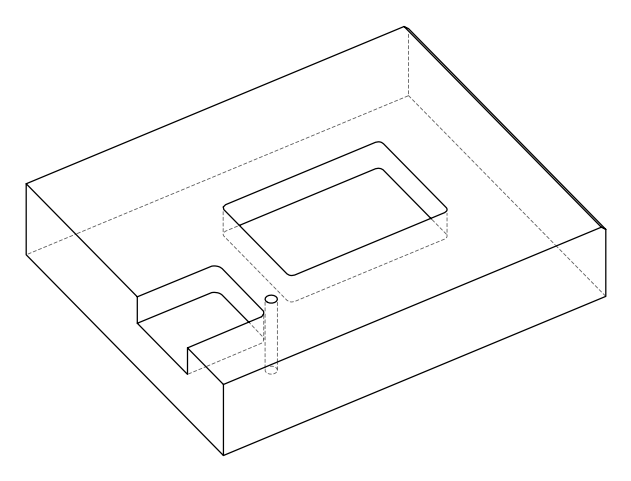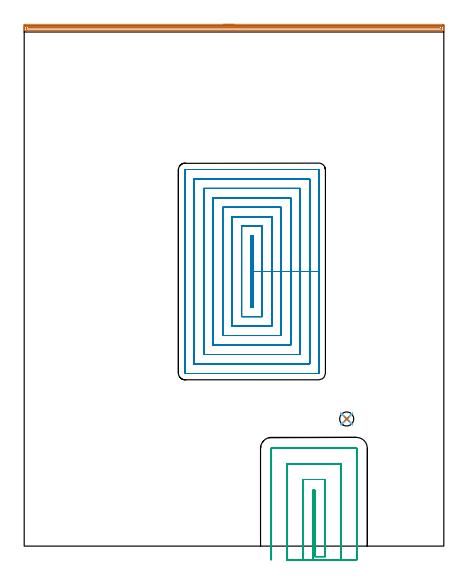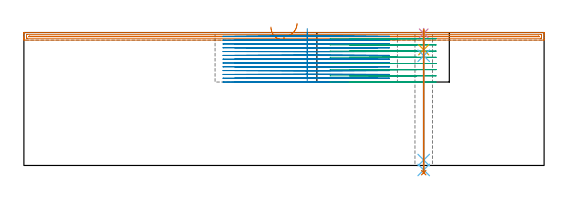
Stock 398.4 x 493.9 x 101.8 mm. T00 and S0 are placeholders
(PLAN: 7 operations, 6 tool changes, 111.9 min)
(1 AREA_MILL | FG_CHAMFER_SURFACE | UGT0205_001 | 9.71 min | 6701 mm3)
(2 MILL_RECTANGULAR_POCKET | POCKET_RECTANGULAR_STRAIGHT | NXT0201_011 | Follow Part, ap 3, ae 75% | 84.17 min | 1087027 mm3)
(3 MILL_SLOT | SLOT_PARTIAL_RECTANGULAR | UGT0201_094 | Follow Part, ap 5, ae 75% | 17.03 min | 394846 mm3)
(4 SPOT_DRILL | STEP1HOLE | NXT0321_9005460120000 | 0.03 min | 63 mm3)
(5 DRILL_BLIND_HOLE_INTO_CENTER | STEP1HOLE | NXT0301_059 | 0.06 min | 730 mm3)
(6 GUN_DRILL_THROUGH_HOLE | STEP1HOLE | UGT0307_005 | 0.5 min | 4789 mm3)
(7 DRILL_TO_ENLARGE_THROUGH_HOLE | STEP1HOLE | UGT0301_268 | 0.44 min | 8774 mm3)
(TOOL UGT0205_001 | Chamfer Mill 20 x 3 x 45 deg. | D20 FL50 Z2)
(TOOL NXT0201_011 | ENDMILL 12mm [2P460-1200-NA 1630] | D12 FL38 Z6)
(TOOL UGT0201_094 | End mill 20 mm | D20 FL38 Z4)
(TOOL NXT0321_9005460120000 | NC Spot Drill, 142deg, 12mm, Carbide, Uncoated | D12 PA142 FL30 Z2)
(TOOL NXT0301_059 | Carbide Drill 8.8mm [860.1-0880-026A1-MM 2214] | D8.8 PA140 FL47 Z2)
(TOOL UGT0307_005 | Gun Drill 8.3 mm | D8.3 PA130 FL24 Z1)
(TOOL UGT0301_268 | Twist Drill 13.4 mm | D13.4 PA118 FL108 Z2)
(OP 1 AREA_MILL)
G17 G21 G94 G90
T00 M6
G54
G17 G0 G90 X189.2 Y495.4 S1061 M3
G43 Z111.8 H0
Z106.
G94 G1 X189.238 Z105.128 F250.
X189.352 Z104.264
X189.541 Z103.412
X189.803 Z102.58
X190.137 Z101.774
X190.54 Z101.
X191.009 Z100.264
X191.54 Z99.572
X192.129 Z98.929
X192.772 Z98.34
X193.464 Z97.808
X194.2 Z97.34
X194.974 Z96.937
X195.78 Z96.603
X196.612 Z96.341
X197.464 Z96.152
X198.328 Z96.038
X199.2 Z96.
X397.793
X398.089 Y495.398
X398.39 Y495.393 Z96.003
X398.4 Y495.11 Z96.286
Y493.37 Z98.025
Y491.943 Z99.454
Y490.76 Z100.634
Y490.134 Z101.265
Y489.809 Z101.59
X398.398 Y489.703 Z101.689
X398.39 Y489.602 Z101.788
X398.239 Y489.6 Z101.8
X0.161
X0.01 Y489.602 Z101.788
X0.002 Y489.703 Z101.689
X0. Y489.809 Z101.59
Y490.134 Z101.265
Y490.76 Z100.634
Y492.813 Z98.584
Y493.37 Z98.025
Y493.961 Z97.434
Y494.24 Z97.156
Y494.831 Z96.565
X0.003 Y495.11 Z96.286
X0.01 Y495.393 Z96.003
X0.311 Y495.398 Z96.
X0.607 Y495.4
X199.2
Y493.986 Z97.414
X396.008 Y493.985 Z97.415
X396.272 Y493.983 Z97.417
X396.357 Y493.979 Z97.421
X396.391 Y493.976 Z97.424
X396.393 Y493.958 Z97.442
X396.398 Y493.86 Z97.54
X396.4 Y492.118 Z99.282
Y491.63 Z99.77
X396.399 Y491.249 Z100.151
X396.395 Y491.121 Z100.279
X396.39 Y491.025 Z100.375
X396.323 Y491.021 Z100.379
X396.008 Y491.017 Z100.383
X395.747 Y491.015 Z100.385
X2.392
X2.129 Y491.017 Z100.383
X2.043 Y491.021 Z100.379
X2.01 Y491.024 Z100.376
X2.008 Y491.042 Z100.358
X2.002 Y491.14 Z100.26
X2. Y492.882 Z98.518
Y493.37 Z98.03
X2.001 Y493.751 Z97.649
X2.005 Y493.879 Z97.521
X2.01 Y493.975 Z97.425
X2.077 Y493.979 Z97.421
X2.392 Y493.983 Z97.417
X2.654 Y493.985 Z97.415
X199.2 Y493.986 Z97.414
Y492.572 Z98.828
X394.15 Y492.571 Z98.829
X394.223 Y492.569 Z98.831
X394.295 Y492.565 Z98.835
X394.391 Y492.552 Z98.848
X394.394 Y492.5 Z98.9
Y492.457 Z98.943
X394.391 Y492.441 Z98.959
X394.368 Y492.435 Z98.965
X394.294 Y492.43 Z98.97
X394.223 Y492.429 Z98.971
X4.25
X4.177 Y492.431 Z98.969
X4.105 Y492.435 Z98.965
X4.01 Y492.448 Z98.952
X4.006 Y492.5 Z98.9
X4.007 Y492.543 Z98.857
X4.009 Y492.559 Z98.841
X4.032 Y492.565 Z98.835
X4.106 Y492.57 Z98.83
X4.177 Y492.571 Z98.829
X199.2 Y492.572 Z98.828
X200.072 Z98.866
X200.937 Z98.98
X201.788 Z99.169
X202.62 Z99.431
X203.426 Z99.765
X204.2 Z100.168
X204.936 Z100.637
X205.628 Z101.168
X206.271 Z101.757
X206.86 Z102.401
X207.392 Z103.093
X207.86 Z103.828
X208.263 Z104.602
X208.597 Z105.408
X208.859 Z106.24
X209.048 Z107.092
X209.162 Z107.957
X209.2 Z108.828
G0 Z111.8
M5
M2
(OP 2 MILL_RECTANGULAR_POCKET)
G17 G21 G94 G90
T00 M6
G54
G17 G0 G90 X217. Y238.674 S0 M3
G43 Z111.8 H1
Z104.8
G94 G1 Y260.75 Z98.885 F250.
Y294.6 F500.
X215.4
Y226.9
X217.
Y260.75
X226.
Y303.6
X206.4
Y217.9
X226.
Y260.75
X235.
Y312.6
X197.4
Y208.9
X235.
Y260.75
X244.
Y321.6
X188.4
Y199.9
X244.
Y260.75
X253.
Y330.6
X179.4
Y190.9
X253.
Y260.75
X262.
Y339.6
X170.4
Y181.9
X262.
Y260.75
X271.
Y348.6
X161.4
Y172.9
X271.
Y260.75
X280.
Y357.2
G3 X279.6 Y357.6 R0.4
G1 X152.8
G3 X152.4 Y357.2 R0.4
G1 Y164.3
G3 X152.8 Y163.9 R0.4
G1 X279.6
G3 X280. Y164.3 R0.4
G1 Y260.75
Y261.75
G0 X217. Y238.674 Z101.885
G1 Y260.75 Z95.969 F250.
Y294.6 F500.
X215.4
Y226.9
X217.
Y260.75
X226.
Y303.6
X206.4
Y217.9
X226.
Y260.75
X235.
Y312.6
X197.4
Y208.9
X235.
Y260.75
X244.
Y321.6
X188.4
Y199.9
X244.
Y260.75
X253.
Y330.6
X179.4
Y190.9
X253.
Y260.75
X262.
Y339.6
X170.4
Y181.9
X262.
Y260.75
X271.
Y348.6
X161.4
Y172.9
X271.
Y260.75
X280.
Y357.2
G3 X279.6 Y357.6 R0.4
G1 X152.8
G3 X152.4 Y357.2 R0.4
G1 Y164.3
G3 X152.8 Y163.9 R0.4
G1 X279.6
G3 X280. Y164.3 R0.4
G1 Y260.75
Y261.75
G0 X217. Y238.674 Z98.969
G1 Y260.75 Z93.054 F250.
Y294.6 F500.
X215.4
Y226.9
X217.
Y260.75
X226.
Y303.6
X206.4
Y217.9
X226.
Y260.75
X235.
Y312.6
X197.4
Y208.9
X235.
Y260.75
X244.
Y321.6
X188.4
Y199.9
X244.
Y260.75
X253.
Y330.6
X179.4
Y190.9
X253.
Y260.75
X262.
Y339.6
X170.4
Y181.9
X262.
Y260.75
X271.
Y348.6
X161.4
Y172.9
X271.
Y260.75
X280.
Y357.2
G3 X279.6 Y357.6 R0.4
G1 X152.8
G3 X152.4 Y357.2 R0.4
G1 Y164.3
G3 X152.8 Y163.9 R0.4
G1 X279.6
G3 X280. Y164.3 R0.4
G1 Y260.75
Y261.75
G0 X217. Y238.674 Z96.054
G1 Y260.75 Z90.138 F250.
Y294.6 F500.
X215.4
Y226.9
X217.
Y260.75
X226.
Y303.6
X206.4
Y217.9
X226.
Y260.75
X235.
Y312.6
X197.4
Y208.9
X235.
Y260.75
X244.
Y321.6
X188.4
Y199.9
X244.
Y260.75
X253.
Y330.6
X179.4
Y190.9
X253.
Y260.75
X262.
Y339.6
X170.4
Y181.9
X262.
Y260.75
X271.
Y348.6
X161.4
Y172.9
X271.
Y260.75
X280.
Y357.2
G3 X279.6 Y357.6 R0.4
G1 X152.8
G3 X152.4 Y357.2 R0.4
G1 Y164.3
G3 X152.8 Y163.9 R0.4
G1 X279.6
G3 X280. Y164.3 R0.4
G1 Y260.75
Y261.75
G0 X217. Y238.674 Z93.138
G1 Y260.75 Z87.223 F250.
Y294.6 F500.
X215.4
Y226.9
X217.
Y260.75
X226.
Y303.6
X206.4
Y217.9
X226.
Y260.75
X235.
Y312.6
X197.4
Y208.9
X235.
Y260.75
X244.
Y321.6
X188.4
Y199.9
X244.
Y260.75
X253.
Y330.6
X179.4
Y190.9
X253.
Y260.75
X262.
Y339.6
X170.4
Y181.9
X262.
Y260.75
X271.
Y348.6
X161.4
Y172.9
X271.
Y260.75
X280.
Y357.2
G3 X279.6 Y357.6 R0.4
G1 X152.8
G3 X152.4 Y357.2 R0.4
G1 Y164.3
G3 X152.8 Y163.9 R0.4
G1 X279.6
G3 X280. Y164.3 R0.4
G1 Y260.75
Y261.75
G0 X217. Y238.674 Z90.223
G1 Y260.75 Z84.308 F250.
Y294.6 F500.
X215.4
Y226.9
X217.
Y260.75
X226.
Y303.6
X206.4
Y217.9
X226.
Y260.75
X235.
Y312.6
X197.4
Y208.9
X235.
Y260.75
X244.
Y321.6
X188.4
Y199.9
X244.
Y260.75
X253.
Y330.6
X179.4
Y190.9
X253.
Y260.75
X262.
Y339.6
X170.4
Y181.9
X262.
Y260.75
X271.
Y348.6
X161.4
Y172.9
X271.
Y260.75
X280.
Y357.2
G3 X279.6 Y357.6 R0.4
G1 X152.8
G3 X152.4 Y357.2 R0.4
G1 Y164.3
G3 X152.8 Y163.9 R0.4
G1 X279.6
G3 X280. Y164.3 R0.4
G1 Y260.75
Y261.75
G0 X217. Y238.674 Z87.308
G1 Y260.75 Z81.392 F250.
Y294.6 F500.
X215.4
Y226.9
X217.
Y260.75
X226.
Y303.6
X206.4
Y217.9
X226.
Y260.75
X235.
Y312.6
X197.4
Y208.9
X235.
Y260.75
X244.
Y321.6
X188.4
Y199.9
X244.
Y260.75
X253.
Y330.6
X179.4
Y190.9
X253.
Y260.75
X262.
Y339.6
X170.4
Y181.9
X262.
Y260.75
X271.
Y348.6
X161.4
Y172.9
X271.
Y260.75
X280.
Y357.2
G3 X279.6 Y357.6 R0.4
G1 X152.8
G3 X152.4 Y357.2 R0.4
G1 Y164.3
G3 X152.8 Y163.9 R0.4
G1 X279.6
G3 X280. Y164.3 R0.4
G1 Y260.75
Y261.75
G0 X217. Y238.674 Z84.392
G1 Y260.75 Z78.477 F250.
Y294.6 F500.
X215.4
Y226.9
X217.
Y260.75
X226.
Y303.6
X206.4
Y217.9
X226.
Y260.75
X235.
Y312.6
X197.4
Y208.9
X235.
Y260.75
X244.
Y321.6
X188.4
Y199.9
X244.
Y260.75
X253.
Y330.6
X179.4
Y190.9
X253.
Y260.75
X262.
Y339.6
X170.4
Y181.9
X262.
Y260.75
X271.
Y348.6
X161.4
Y172.9
X271.
Y260.75
X280.
Y357.2
G3 X279.6 Y357.6 R0.4
G1 X152.8
G3 X152.4 Y357.2 R0.4
G1 Y164.3
G3 X152.8 Y163.9 R0.4
G1 X279.6
G3 X280. Y164.3 R0.4
G1 Y260.75
Y261.75
G0 X217. Y238.674 Z81.477
G1 Y260.75 Z75.562 F250.
Y294.6 F500.
X215.4
Y226.9
X217.
Y260.75
X226.
Y303.6
X206.4
Y217.9
X226.
Y260.75
X235.
Y312.6
X197.4
Y208.9
X235.
Y260.75
X244.
Y321.6
X188.4
Y199.9
X244.
Y260.75
X253.
Y330.6
X179.4
Y190.9
X253.
Y260.75
X262.
Y339.6
X170.4
Y181.9
X262.
Y260.75
X271.
Y348.6
X161.4
Y172.9
X271.
Y260.75
X280.
Y357.2
G3 X279.6 Y357.6 R0.4
G1 X152.8
G3 X152.4 Y357.2 R0.4
G1 Y164.3
G3 X152.8 Y163.9 R0.4
G1 X279.6
G3 X280. Y164.3 R0.4
G1 Y260.75
Y261.75
G0 X217. Y238.674 Z78.562
G1 Y260.75 Z72.646 F250.
Y294.6 F500.
X215.4
Y226.9
X217.
Y260.75
X226.
Y303.6
X206.4
Y217.9
X226.
Y260.75
X235.
Y312.6
X197.4
Y208.9
X235.
Y260.75
X244.
Y321.6
X188.4
Y199.9
X244.
Y260.75
X253.
Y330.6
X179.4
Y190.9
X253.
Y260.75
X262.
Y339.6
X170.4
Y181.9
X262.
Y260.75
X271.
Y348.6
X161.4
Y172.9
X271.
Y260.75
X280.
Y357.2
G3 X279.6 Y357.6 R0.4
G1 X152.8
G3 X152.4 Y357.2 R0.4
G1 Y164.3
G3 X152.8 Y163.9 R0.4
G1 X279.6
G3 X280. Y164.3 R0.4
G1 Y260.75
Y261.75
G0 X217. Y238.674 Z75.646
G1 Y260.75 Z69.731 F250.
Y294.6 F500.
X215.4
Y226.9
X217.
Y260.75
X226.
Y303.6
X206.4
Y217.9
X226.
Y260.75
X235.
Y312.6
X197.4
Y208.9
X235.
Y260.75
X244.
Y321.6
X188.4
Y199.9
X244.
Y260.75
X253.
Y330.6
X179.4
Y190.9
X253.
Y260.75
X262.
Y339.6
X170.4
Y181.9
X262.
Y260.75
X271.
Y348.6
X161.4
Y172.9
X271.
Y260.75
X280.
Y357.2
G3 X279.6 Y357.6 R0.4
G1 X152.8
G3 X152.4 Y357.2 R0.4
G1 Y164.3
G3 X152.8 Y163.9 R0.4
G1 X279.6
G3 X280. Y164.3 R0.4
G1 Y260.75
Y261.75
G0 X217. Y238.674 Z72.731
G1 Y260.75 Z66.815 F250.
Y294.6 F500.
X215.4
Y226.9
X217.
Y260.75
X226.
Y303.6
X206.4
Y217.9
X226.
Y260.75
X235.
Y312.6
X197.4
Y208.9
X235.
Y260.75
X244.
Y321.6
X188.4
Y199.9
X244.
Y260.75
X253.
Y330.6
X179.4
Y190.9
X253.
Y260.75
X262.
Y339.6
X170.4
Y181.9
X262.
Y260.75
X271.
Y348.6
X161.4
Y172.9
X271.
Y260.75
X280.
Y357.2
G3 X279.6 Y357.6 R0.4
G1 X152.8
G3 X152.4 Y357.2 R0.4
G1 Y164.3
G3 X152.8 Y163.9 R0.4
G1 X279.6
G3 X280. Y164.3 R0.4
G1 Y260.75
Y261.75
G0 X217. Y238.674 Z69.815
G1 Y260.75 Z63.9 F250.
Y294.6 F500.
X215.4
Y226.9
X217.
Y260.75
X226.
Y303.6
X206.4
Y217.9
X226.
Y260.75
X235.
Y312.6
X197.4
Y208.9
X235.
Y260.75
X244.
Y321.6
X188.4
Y199.9
X244.
Y260.75
X253.
Y330.6
X179.4
Y190.9
X253.
Y260.75
X262.
Y339.6
X170.4
Y181.9
X262.
Y260.75
X271.
Y348.6
X161.4
Y172.9
X271.
Y260.75
X280.
Y357.2
G3 X279.6 Y357.6 R0.4
G1 X152.8
G3 X152.4 Y357.2 R0.4
G1 Y164.3
G3 X152.8 Y163.9 R0.4
G1 X279.6
G3 X280. Y164.3 R0.4
G1 Y260.75
Y261.75
G0 Z111.8
M5
M2
(OP 3 MILL_SLOT)
G17 G21 G94 G90
T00 M6
G54
G17 G0 G90 X274.4 Y-13. S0 M3
G43 Z111.8 H0
Z97.062
G94 G1 Y-10. F250.
Y53.2 F500.
X275.8
Y-10.
X285.8
Y63.2
X264.4
Y-10.
Y-13. F250.
X300.8
Y-10.
Y78.2 F500.
X249.4
Y-10.
Y-13. F250.
X315.8
Y-10.
Y92.7 F500.
G3 X315.3 Y93.2 R0.5
G1 X234.9
G3 X234.4 Y92.7 R0.5
G1 Y-10.
Y-13. F250.
G0 X274.4 Z92.325
G1 Y-10.
Y53.2 F500.
X275.8
Y-10.
X285.8
Y63.2
X264.4
Y-10.
Y-13. F250.
X300.8
Y-10.
Y78.2 F500.
X249.4
Y-10.
Y-13. F250.
X315.8
Y-10.
Y92.7 F500.
G3 X315.3 Y93.2 R0.5
G1 X234.9
G3 X234.4 Y92.7 R0.5
G1 Y-10.
Y-13. F250.
G0 X274.4 Z87.587
G1 Y-10.
Y53.2 F500.
X275.8
Y-10.
X285.8
Y63.2
X264.4
Y-10.
Y-13. F250.
X300.8
Y-10.
Y78.2 F500.
X249.4
Y-10.
Y-13. F250.
X315.8
Y-10.
Y92.7 F500.
G3 X315.3 Y93.2 R0.5
G1 X234.9
G3 X234.4 Y92.7 R0.5
G1 Y-10.
Y-13. F250.
G0 X274.4 Z82.85
G1 Y-10.
Y53.2 F500.
X275.8
Y-10.
X285.8
Y63.2
X264.4
Y-10.
Y-13. F250.
X300.8
Y-10.
Y78.2 F500.
X249.4
Y-10.
Y-13. F250.
X315.8
Y-10.
Y92.7 F500.
G3 X315.3 Y93.2 R0.5
G1 X234.9
G3 X234.4 Y92.7 R0.5
G1 Y-10.
Y-13. F250.
G0 X274.4 Z78.112
G1 Y-10.
Y53.2 F500.
X275.8
Y-10.
X285.8
Y63.2
X264.4
Y-10.
Y-13. F250.
X300.8
Y-10.
Y78.2 F500.
X249.4
Y-10.
Y-13. F250.
X315.8
Y-10.
Y92.7 F500.
G3 X315.3 Y93.2 R0.5
G1 X234.9
G3 X234.4 Y92.7 R0.5
G1 Y-10.
Y-13. F250.
G0 X274.4 Z73.375
G1 Y-10.
Y53.2 F500.
X275.8
Y-10.
X285.8
Y63.2
X264.4
Y-10.
Y-13. F250.
X300.8
Y-10.
Y78.2 F500.
X249.4
Y-10.
Y-13. F250.
X315.8
Y-10.
Y92.7 F500.
G3 X315.3 Y93.2 R0.5
G1 X234.9
G3 X234.4 Y92.7 R0.5
G1 Y-10.
Y-13. F250.
G0 X274.4 Z68.637
G1 Y-10.
Y53.2 F500.
X275.8
Y-10.
X285.8
Y63.2
X264.4
Y-10.
Y-13. F250.
X300.8
Y-10.
Y78.2 F500.
X249.4
Y-10.
Y-13. F250.
X315.8
Y-10.
Y92.7 F500.
G3 X315.3 Y93.2 R0.5
G1 X234.9
G3 X234.4 Y92.7 R0.5
G1 Y-10.
Y-13. F250.
G0 X274.4 Z63.9
G1 Y-10.
Y53.2 F500.
X275.8
Y-10.
X285.8
Y63.2
X264.4
Y-10.
Y-13. F250.
X300.8
Y-10.
Y78.2 F500.
X249.4
Y-10.
Y-13. F250.
X315.8
Y-10.
Y92.7 F500.
G3 X315.3 Y93.2 R0.5
G1 X234.9
G3 X234.4 Y92.7 R0.5
G1 Y-10.
Y-13. F250.
G0 Z111.8
M5
M2
(OP 4 SPOT_DRILL)
G17 G21 G94 G90
T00 M6
G54
G17 G0 G90 X306.2 Y120.7 S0 M3
G43 Z111.8 H0
G94 G81 G98 Z101.223 F250. R104.8
G80
M5
M2
(OP 5 DRILL_BLIND_HOLE_INTO_CENTER)
G17 G21 G94 G90
T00 M6
G54
G17 G0 G90 X306.2 Y120.7 S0 M3
G43 Z111.8 H1
G94 G81 G98 Z88.6 F250. R103.8
G80
M5
M2
(OP 6 GUN_DRILL_THROUGH_HOLE)
G17 G21 G94 G90
T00 M6
G54
G17 G0 G90 X306.2 Y120.7 M8
G43 Z111.8 H0
Z98.653
S716 M3
G94 G1 Z84.025 F125. M26
G4 X.084
Z4.15 F250.
G4 X.084
Z-3.435 F125.
G4 X.084
M5
M9
G0 Z98.653
Z111.8
M2
(OP 7 DRILL_TO_ENLARGE_THROUGH_HOLE)
G17 G21 G94 G90
T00 M6
G54
G17 G0 G90 X306.2 Y120.7 S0 M3
G43 Z111.8 H0
G94 G73 G98 Z-5.526 F250. Q11.925 R103.8
G80
M5
M2
